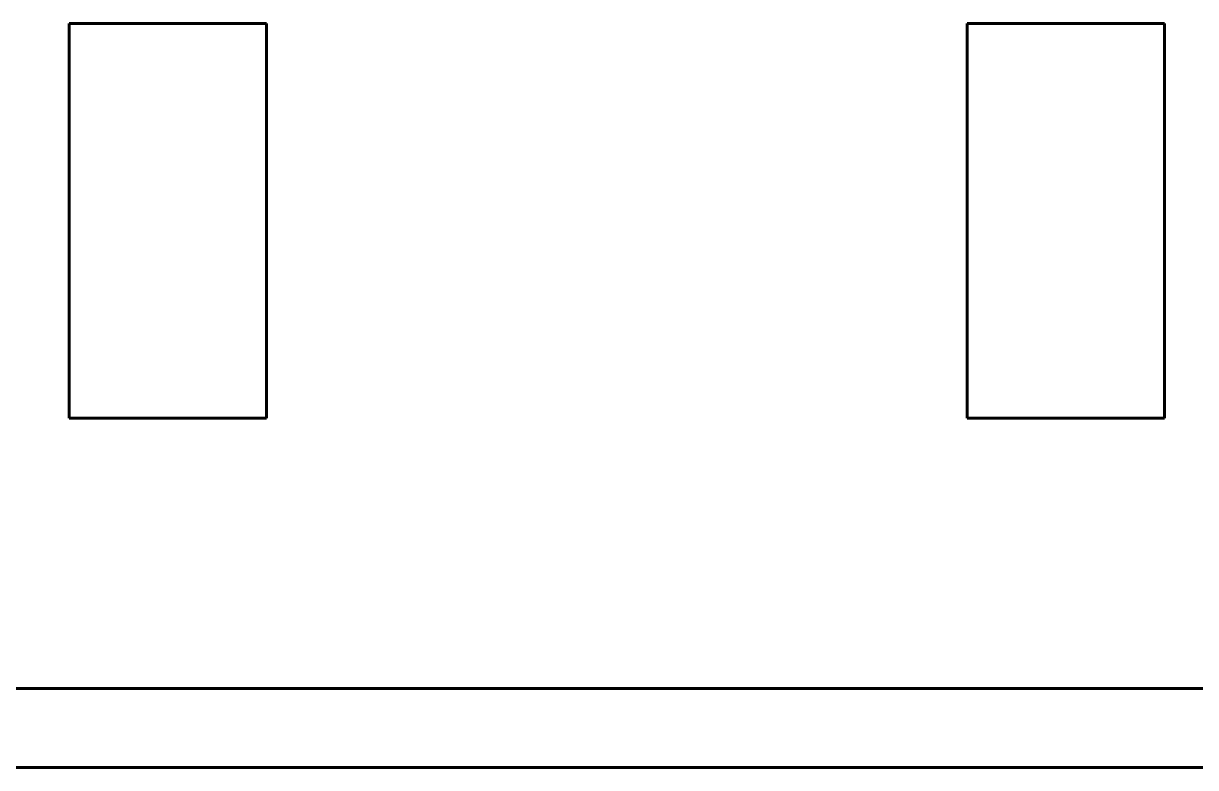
# Model space of a CAD drawing. Extents: x 0 to 297, y 0 to 292.
# Drawn here: x 259.49 to 266.91, y 94.54 to 99.25 of the extents above; entities that cross this region are included whole.
import ezdxf

# ---------------------------------------------------------------- set-up
doc = ezdxf.new("R2010")
doc.units = 0
doc.header["$MEASUREMENT"] = 0
doc.linetypes.add('K5LT_BASIC', pattern=[0])
doc.layers.add('Системный слой', color=7, linetype='Continuous')

# ---------------------------------------------------------------- blocks, each defined once
blk = doc.blocks.new('*U')
at = {"layer": 'Системный слой', "linetype": 'K5LT_BASIC', "lineweight": 60}
for p, q in [((261.0285, 99.2473), (259.7785, 99.2473)), ((259.7785, 99.2473), (259.7785, 96.7473)), ((261.0285, 96.7473), (261.0285, 99.2473)), ((266.7162, 99.2473), (265.4662, 99.2473)), ((265.4662, 99.2473), (265.4662, 96.7473)), ((266.7162, 96.7473), (266.7162, 99.2473)), ((259.7785, 96.7473), (261.0285, 96.7473)), ((265.4662, 96.7473), (266.7162, 96.7473))]:
    blk.add_line(p, q, dxfattribs=at)

msp = doc.modelspace()

# ---------------------------------------------------------------- linework, layer by layer
at = {"layer": 'Системный слой', "linetype": 'K5LT_BASIC', "lineweight": 60}
for p, q in [((251.5885, 95.0354), (272.8381, 95.0354)), ((272.8381, 95.0354), (252.8378, 95.0354)), ((272.8381, 95.0354), (259.8381, 95.0354)), ((272.8378, 94.5354), (252.8378, 94.5354)), ((259.8381, 94.5354), (272.8378, 94.5354))]:
    msp.add_line(p, q, dxfattribs=at)

# ---------------------------------------------------------------- block references
at = {"layer": 'Системный слой'}
msp.add_blockref('*U', (0, 0), dxfattribs=at)
msp.add_blockref('*U', (0, 0), dxfattribs=at)
msp.add_blockref('*U', (0, 0), dxfattribs=at)
msp.add_blockref('*U', (0, 0), dxfattribs=at)
msp.add_blockref('*U', (0, 0), dxfattribs=at)
msp.add_blockref('*U', (0, 0), dxfattribs=at)
msp.add_blockref('*U', (0, 0), dxfattribs=at)
msp.add_blockref('*U', (0, 0), dxfattribs=at)
msp.add_blockref('*U', (0, 0), dxfattribs=at)
msp.add_blockref('*U', (0, 0), dxfattribs=at)
msp.add_blockref('*U', (0, 0), dxfattribs=at)
msp.add_blockref('*U', (0, 0), dxfattribs=at)
msp.add_blockref('*U', (0, 0), dxfattribs=at)
msp.add_blockref('*U', (0, 0), dxfattribs=at)
msp.add_blockref('*U', (0, 0), dxfattribs=at)
msp.add_blockref('*U', (0, 0), dxfattribs=at)
msp.add_blockref('*U', (0, 0), dxfattribs=at)
msp.add_blockref('*U', (0, 0), dxfattribs=at)
msp.add_blockref('*U', (0, 0), dxfattribs=at)
msp.add_blockref('*U', (0, 0), dxfattribs=at)
msp.add_blockref('*U', (0, 0), dxfattribs=at)
msp.add_blockref('*U', (0, 0), dxfattribs=at)
msp.add_blockref('*U', (0, 0), dxfattribs=at)
msp.add_blockref('*U', (0, 0), dxfattribs=at)
msp.add_blockref('*U', (0, 0), dxfattribs=at)
msp.add_blockref('*U', (0, 0), dxfattribs=at)
msp.add_blockref('*U', (0, 0), dxfattribs=at)
msp.add_blockref('*U', (0, 0), dxfattribs=at)
msp.add_blockref('*U', (0, 0), dxfattribs=at)
msp.add_blockref('*U', (0, 0), dxfattribs=at)
msp.add_blockref('*U', (0, 0), dxfattribs=at)
msp.add_blockref('*U', (0, 0), dxfattribs=at)
msp.add_blockref('*U', (0, 0), dxfattribs=at)
msp.add_blockref('*U', (0, 0), dxfattribs=at)
msp.add_blockref('*U', (0, 0), dxfattribs=at)
msp.add_blockref('*U', (0, 0), dxfattribs=at)
msp.add_blockref('*U', (0, 0), dxfattribs=at)
msp.add_blockref('*U', (0, 0), dxfattribs=at)
msp.add_blockref('*U', (0, 0), dxfattribs=at)
msp.add_blockref('*U', (0, 0), dxfattribs=at)
msp.add_blockref('*U', (0, 0), dxfattribs=at)
msp.add_blockref('*U', (0, 0), dxfattribs=at)
msp.add_blockref('*U', (0, 0), dxfattribs=at)
msp.add_blockref('*U', (0, 0), dxfattribs=at)
msp.add_blockref('*U', (0, 0), dxfattribs=at)
msp.add_blockref('*U', (0, 0), dxfattribs=at)
msp.add_blockref('*U', (0, 0), dxfattribs=at)
msp.add_blockref('*U', (0, 0), dxfattribs=at)
msp.add_blockref('*U', (0, 0), dxfattribs=at)
msp.add_blockref('*U', (0, 0), dxfattribs=at)
msp.add_blockref('*U', (0, 0), dxfattribs=at)
msp.add_blockref('*U', (0, 0), dxfattribs=at)
msp.add_blockref('*U', (0, 0), dxfattribs=at)
msp.add_blockref('*U', (0, 0), dxfattribs=at)
msp.add_blockref('*U', (0, 0), dxfattribs=at)
msp.add_blockref('*U', (0, 0), dxfattribs=at)
msp.add_blockref('*U', (0, 0), dxfattribs=at)
msp.add_blockref('*U', (0, 0), dxfattribs=at)
msp.add_blockref('*U', (0, 0), dxfattribs=at)
msp.add_blockref('*U', (0, 0), dxfattribs=at)
msp.add_blockref('*U', (0, 0), dxfattribs=at)
msp.add_blockref('*U', (0, 0), dxfattribs=at)
msp.add_blockref('*U', (0, 0), dxfattribs=at)
msp.add_blockref('*U', (0, 0), dxfattribs=at)
msp.add_blockref('*U', (0, 0), dxfattribs=at)
msp.add_blockref('*U', (0, 0), dxfattribs=at)
msp.add_blockref('*U', (0, 0), dxfattribs=at)
msp.add_blockref('*U', (0, 0), dxfattribs=at)
msp.add_blockref('*U', (0, 0), dxfattribs=at)
msp.add_blockref('*U', (0, 0), dxfattribs=at)
msp.add_blockref('*U', (0, 0), dxfattribs=at)
msp.add_blockref('*U', (0, 0), dxfattribs=at)
msp.add_blockref('*U', (0, 0), dxfattribs=at)
msp.add_blockref('*U', (0, 0), dxfattribs=at)
msp.add_blockref('*U', (0, 0), dxfattribs=at)
msp.add_blockref('*U', (0, 0), dxfattribs=at)
msp.add_blockref('*U', (0, 0), dxfattribs=at)
msp.add_blockref('*U', (0, 0), dxfattribs=at)
msp.add_blockref('*U', (0, 0), dxfattribs=at)
msp.add_blockref('*U', (0, 0), dxfattribs=at)
msp.add_blockref('*U', (0, 0), dxfattribs=at)
msp.add_blockref('*U', (0, 0), dxfattribs=at)
msp.add_blockref('*U', (0, 0), dxfattribs=at)
msp.add_blockref('*U', (0, 0), dxfattribs=at)
msp.add_blockref('*U', (0, 0), dxfattribs=at)
msp.add_blockref('*U', (0, 0), dxfattribs=at)
msp.add_blockref('*U', (0, 0), dxfattribs=at)
msp.add_blockref('*U', (0, 0), dxfattribs=at)
msp.add_blockref('*U', (0, 0), dxfattribs=at)
msp.add_blockref('*U', (0, 0), dxfattribs=at)
msp.add_blockref('*U', (0, 0), dxfattribs=at)
msp.add_blockref('*U', (0, 0), dxfattribs=at)
msp.add_blockref('*U', (0, 0), dxfattribs=at)
msp.add_blockref('*U', (0, 0), dxfattribs=at)
msp.add_blockref('*U', (0, 0), dxfattribs=at)
msp.add_blockref('*U', (0, 0), dxfattribs=at)
msp.add_blockref('*U', (0, 0), dxfattribs=at)
msp.add_blockref('*U', (0, 0), dxfattribs=at)
msp.add_blockref('*U', (0, 0), dxfattribs=at)
msp.add_blockref('*U', (0, 0), dxfattribs=at)
msp.add_blockref('*U', (0, 0), dxfattribs=at)
msp.add_blockref('*U', (0, 0), dxfattribs=at)
msp.add_blockref('*U', (0, 0), dxfattribs=at)
msp.add_blockref('*U', (0, 0), dxfattribs=at)
msp.add_blockref('*U', (0, 0), dxfattribs=at)
msp.add_blockref('*U', (0, 0), dxfattribs=at)
msp.add_blockref('*U', (0, 0), dxfattribs=at)
msp.add_blockref('*U', (0, 0), dxfattribs=at)
msp.add_blockref('*U', (0, 0), dxfattribs=at)
msp.add_blockref('*U', (0, 0), dxfattribs=at)
msp.add_blockref('*U', (0, 0), dxfattribs=at)
msp.add_blockref('*U', (0, 0), dxfattribs=at)
msp.add_blockref('*U', (0, 0), dxfattribs=at)
msp.add_blockref('*U', (0, 0), dxfattribs=at)
msp.add_blockref('*U', (0, 0), dxfattribs=at)
msp.add_blockref('*U', (0, 0), dxfattribs=at)
msp.add_blockref('*U', (0, 0), dxfattribs=at)
msp.add_blockref('*U', (0, 0), dxfattribs=at)
msp.add_blockref('*U', (0, 0), dxfattribs=at)
msp.add_blockref('*U', (0, 0), dxfattribs=at)
msp.add_blockref('*U', (0, 0), dxfattribs=at)
msp.add_blockref('*U', (0, 0), dxfattribs=at)
msp.add_blockref('*U', (0, 0), dxfattribs=at)
msp.add_blockref('*U', (0, 0), dxfattribs=at)
msp.add_blockref('*U', (0, 0), dxfattribs=at)
msp.add_blockref('*U', (0, 0), dxfattribs=at)
msp.add_blockref('*U', (0, 0), dxfattribs=at)
msp.add_blockref('*U', (0, 0), dxfattribs=at)
msp.add_blockref('*U', (0, 0), dxfattribs=at)
msp.add_blockref('*U', (0, 0), dxfattribs=at)
msp.add_blockref('*U', (0, 0), dxfattribs=at)
msp.add_blockref('*U', (0, 0), dxfattribs=at)
msp.add_blockref('*U', (0, 0), dxfattribs=at)
msp.add_blockref('*U', (0, 0), dxfattribs=at)
msp.add_blockref('*U', (0, 0), dxfattribs=at)
msp.add_blockref('*U', (0, 0), dxfattribs=at)
msp.add_blockref('*U', (0, 0), dxfattribs=at)
msp.add_blockref('*U', (0, 0), dxfattribs=at)
msp.add_blockref('*U', (0, 0), dxfattribs=at)
msp.add_blockref('*U', (0, 0), dxfattribs=at)
msp.add_blockref('*U', (0, 0), dxfattribs=at)
msp.add_blockref('*U', (0, 0), dxfattribs=at)
msp.add_blockref('*U', (0, 0), dxfattribs=at)
msp.add_blockref('*U', (0, 0), dxfattribs=at)
msp.add_blockref('*U', (0, 0), dxfattribs=at)
msp.add_blockref('*U', (0, 0), dxfattribs=at)
msp.add_blockref('*U', (0, 0), dxfattribs=at)
msp.add_blockref('*U', (0, 0), dxfattribs=at)
msp.add_blockref('*U', (0, 0), dxfattribs=at)
msp.add_blockref('*U', (0, 0), dxfattribs=at)
msp.add_blockref('*U', (0, 0), dxfattribs=at)
msp.add_blockref('*U', (0, 0), dxfattribs=at)
msp.add_blockref('*U', (0, 0), dxfattribs=at)
msp.add_blockref('*U', (0, 0), dxfattribs=at)
msp.add_blockref('*U', (0, 0), dxfattribs=at)
msp.add_blockref('*U', (0, 0), dxfattribs=at)
msp.add_blockref('*U', (0, 0), dxfattribs=at)
msp.add_blockref('*U', (0, 0), dxfattribs=at)
msp.add_blockref('*U', (0, 0), dxfattribs=at)
msp.add_blockref('*U', (0, 0), dxfattribs=at)
msp.add_blockref('*U', (0, 0), dxfattribs=at)
msp.add_blockref('*U', (0, 0), dxfattribs=at)
msp.add_blockref('*U', (0, 0), dxfattribs=at)
msp.add_blockref('*U', (0, 0), dxfattribs=at)
msp.add_blockref('*U', (0, 0), dxfattribs=at)
msp.add_blockref('*U', (0, 0), dxfattribs=at)
msp.add_blockref('*U', (0, 0), dxfattribs=at)
msp.add_blockref('*U', (0, 0), dxfattribs=at)
msp.add_blockref('*U', (0, 0), dxfattribs=at)
msp.add_blockref('*U', (0, 0), dxfattribs=at)
msp.add_blockref('*U', (0, 0), dxfattribs=at)
msp.add_blockref('*U', (0, 0), dxfattribs=at)
msp.add_blockref('*U', (0, 0), dxfattribs=at)
msp.add_blockref('*U', (0, 0), dxfattribs=at)
msp.add_blockref('*U', (0, 0), dxfattribs=at)
msp.add_blockref('*U', (0, 0), dxfattribs=at)
msp.add_blockref('*U', (0, 0), dxfattribs=at)
msp.add_blockref('*U', (0, 0), dxfattribs=at)
msp.add_blockref('*U', (0, 0), dxfattribs=at)
msp.add_blockref('*U', (0, 0), dxfattribs=at)
msp.add_blockref('*U', (0, 0), dxfattribs=at)
msp.add_blockref('*U', (0, 0), dxfattribs=at)
msp.add_blockref('*U', (0, 0), dxfattribs=at)
msp.add_blockref('*U', (0, 0), dxfattribs=at)
msp.add_blockref('*U', (0, 0), dxfattribs=at)
msp.add_blockref('*U', (0, 0), dxfattribs=at)
msp.add_blockref('*U', (0, 0), dxfattribs=at)
msp.add_blockref('*U', (0, 0), dxfattribs=at)
msp.add_blockref('*U', (0, 0), dxfattribs=at)
msp.add_blockref('*U', (0, 0), dxfattribs=at)
msp.add_blockref('*U', (0, 0), dxfattribs=at)
msp.add_blockref('*U', (0, 0), dxfattribs=at)
msp.add_blockref('*U', (0, 0), dxfattribs=at)
msp.add_blockref('*U', (0, 0), dxfattribs=at)
msp.add_blockref('*U', (0, 0), dxfattribs=at)
msp.add_blockref('*U', (0, 0), dxfattribs=at)
msp.add_blockref('*U', (0, 0), dxfattribs=at)
msp.add_blockref('*U', (0, 0), dxfattribs=at)
msp.add_blockref('*U', (0, 0), dxfattribs=at)
msp.add_blockref('*U', (0, 0), dxfattribs=at)
msp.add_blockref('*U', (0, 0), dxfattribs=at)
msp.add_blockref('*U', (0, 0), dxfattribs=at)
msp.add_blockref('*U', (0, 0), dxfattribs=at)
msp.add_blockref('*U', (0, 0), dxfattribs=at)
msp.add_blockref('*U', (0, 0), dxfattribs=at)
msp.add_blockref('*U', (0, 0), dxfattribs=at)
msp.add_blockref('*U', (0, 0), dxfattribs=at)
msp.add_blockref('*U', (0, 0), dxfattribs=at)
msp.add_blockref('*U', (0, 0), dxfattribs=at)
msp.add_blockref('*U', (0, 0), dxfattribs=at)
msp.add_blockref('*U', (0, 0), dxfattribs=at)
msp.add_blockref('*U', (0, 0), dxfattribs=at)
msp.add_blockref('*U', (0, 0), dxfattribs=at)
msp.add_blockref('*U', (0, 0), dxfattribs=at)
msp.add_blockref('*U', (0, 0), dxfattribs=at)
msp.add_blockref('*U', (0, 0), dxfattribs=at)
msp.add_blockref('*U', (0, 0), dxfattribs=at)
msp.add_blockref('*U', (0, 0), dxfattribs=at)
msp.add_blockref('*U', (0, 0), dxfattribs=at)
msp.add_blockref('*U', (0, 0), dxfattribs=at)
msp.add_blockref('*U', (0, 0), dxfattribs=at)
msp.add_blockref('*U', (0, 0), dxfattribs=at)
msp.add_blockref('*U', (0, 0), dxfattribs=at)
msp.add_blockref('*U', (0, 0), dxfattribs=at)
msp.add_blockref('*U', (0, 0), dxfattribs=at)
msp.add_blockref('*U', (0, 0), dxfattribs=at)
msp.add_blockref('*U', (0, 0), dxfattribs=at)
msp.add_blockref('*U', (0, 0), dxfattribs=at)
msp.add_blockref('*U', (0, 0), dxfattribs=at)
msp.add_blockref('*U', (0, 0), dxfattribs=at)
msp.add_blockref('*U', (0, 0), dxfattribs=at)
msp.add_blockref('*U', (0, 0), dxfattribs=at)
msp.add_blockref('*U', (0, 0), dxfattribs=at)
msp.add_blockref('*U', (0, 0), dxfattribs=at)
msp.add_blockref('*U', (0, 0), dxfattribs=at)
msp.add_blockref('*U', (0, 0), dxfattribs=at)
msp.add_blockref('*U', (0, 0), dxfattribs=at)
msp.add_blockref('*U', (0, 0), dxfattribs=at)
msp.add_blockref('*U', (0, 0), dxfattribs=at)
msp.add_blockref('*U', (0, 0), dxfattribs=at)
msp.add_blockref('*U', (0, 0), dxfattribs=at)
msp.add_blockref('*U', (0, 0), dxfattribs=at)
msp.add_blockref('*U', (0, 0), dxfattribs=at)
msp.add_blockref('*U', (0, 0), dxfattribs=at)
msp.add_blockref('*U', (0, 0), dxfattribs=at)
msp.add_blockref('*U', (0, 0), dxfattribs=at)
msp.add_blockref('*U', (0, 0), dxfattribs=at)
msp.add_blockref('*U', (0, 0), dxfattribs=at)
msp.add_blockref('*U', (0, 0), dxfattribs=at)
msp.add_blockref('*U', (0, 0), dxfattribs=at)
msp.add_blockref('*U', (0, 0), dxfattribs=at)
msp.add_blockref('*U', (0, 0), dxfattribs=at)
msp.add_blockref('*U', (0, 0), dxfattribs=at)
msp.add_blockref('*U', (0, 0), dxfattribs=at)
msp.add_blockref('*U', (0, 0), dxfattribs=at)
msp.add_blockref('*U', (0, 0), dxfattribs=at)
msp.add_blockref('*U', (0, 0), dxfattribs=at)
msp.add_blockref('*U', (0, 0), dxfattribs=at)
msp.add_blockref('*U', (0, 0), dxfattribs=at)
msp.add_blockref('*U', (0, 0), dxfattribs=at)
msp.add_blockref('*U', (0, 0), dxfattribs=at)
msp.add_blockref('*U', (0, 0), dxfattribs=at)
msp.add_blockref('*U', (0, 0), dxfattribs=at)
msp.add_blockref('*U', (0, 0), dxfattribs=at)
msp.add_blockref('*U', (0, 0), dxfattribs=at)
msp.add_blockref('*U', (0, 0), dxfattribs=at)
msp.add_blockref('*U', (0, 0), dxfattribs=at)
msp.add_blockref('*U', (0, 0), dxfattribs=at)
msp.add_blockref('*U', (0, 0), dxfattribs=at)
msp.add_blockref('*U', (0, 0), dxfattribs=at)
msp.add_blockref('*U', (0, 0), dxfattribs=at)
msp.add_blockref('*U', (0, 0), dxfattribs=at)
msp.add_blockref('*U', (0, 0), dxfattribs=at)
msp.add_blockref('*U', (0, 0), dxfattribs=at)
msp.add_blockref('*U', (0, 0), dxfattribs=at)
msp.add_blockref('*U', (0, 0), dxfattribs=at)
msp.add_blockref('*U', (0, 0), dxfattribs=at)
msp.add_blockref('*U', (0, 0), dxfattribs=at)
msp.add_blockref('*U', (0, 0), dxfattribs=at)
msp.add_blockref('*U', (0, 0), dxfattribs=at)
msp.add_blockref('*U', (0, 0), dxfattribs=at)
msp.add_blockref('*U', (0, 0), dxfattribs=at)
msp.add_blockref('*U', (0, 0), dxfattribs=at)
msp.add_blockref('*U', (0, 0), dxfattribs=at)
msp.add_blockref('*U', (0, 0), dxfattribs=at)
msp.add_blockref('*U', (0, 0), dxfattribs=at)
msp.add_blockref('*U', (0, 0), dxfattribs=at)
msp.add_blockref('*U', (0, 0), dxfattribs=at)
msp.add_blockref('*U', (0, 0), dxfattribs=at)
msp.add_blockref('*U', (0, 0), dxfattribs=at)
msp.add_blockref('*U', (0, 0), dxfattribs=at)
msp.add_blockref('*U', (0, 0), dxfattribs=at)
msp.add_blockref('*U', (0, 0), dxfattribs=at)
msp.add_blockref('*U', (0, 0), dxfattribs=at)
msp.add_blockref('*U', (0, 0), dxfattribs=at)
msp.add_blockref('*U', (0, 0), dxfattribs=at)
msp.add_blockref('*U', (0, 0), dxfattribs=at)
msp.add_blockref('*U', (0, 0), dxfattribs=at)
msp.add_blockref('*U', (0, 0), dxfattribs=at)
msp.add_blockref('*U', (0, 0), dxfattribs=at)
msp.add_blockref('*U', (0, 0), dxfattribs=at)
msp.add_blockref('*U', (0, 0), dxfattribs=at)
msp.add_blockref('*U', (0, 0), dxfattribs=at)
msp.add_blockref('*U', (0, 0), dxfattribs=at)
msp.add_blockref('*U', (0, 0), dxfattribs=at)
msp.add_blockref('*U', (0, 0), dxfattribs=at)
msp.add_blockref('*U', (0, 0), dxfattribs=at)
msp.add_blockref('*U', (0, 0), dxfattribs=at)
msp.add_blockref('*U', (0, 0), dxfattribs=at)
msp.add_blockref('*U', (0, 0), dxfattribs=at)
msp.add_blockref('*U', (0, 0), dxfattribs=at)
msp.add_blockref('*U', (0, 0), dxfattribs=at)
msp.add_blockref('*U', (0, 0), dxfattribs=at)
msp.add_blockref('*U', (0, 0), dxfattribs=at)
msp.add_blockref('*U', (0, 0), dxfattribs=at)
msp.add_blockref('*U', (0, 0), dxfattribs=at)
msp.add_blockref('*U', (0, 0), dxfattribs=at)
msp.add_blockref('*U', (0, 0), dxfattribs=at)
msp.add_blockref('*U', (0, 0), dxfattribs=at)
msp.add_blockref('*U', (0, 0), dxfattribs=at)
msp.add_blockref('*U', (0, 0), dxfattribs=at)
msp.add_blockref('*U', (0, 0), dxfattribs=at)
msp.add_blockref('*U', (0, 0), dxfattribs=at)
msp.add_blockref('*U', (0, 0), dxfattribs=at)
msp.add_blockref('*U', (0, 0), dxfattribs=at)
msp.add_blockref('*U', (0, 0), dxfattribs=at)
msp.add_blockref('*U', (0, 0), dxfattribs=at)
msp.add_blockref('*U', (0, 0), dxfattribs=at)
msp.add_blockref('*U', (0, 0), dxfattribs=at)
msp.add_blockref('*U', (0, 0), dxfattribs=at)
msp.add_blockref('*U', (0, 0), dxfattribs=at)
msp.add_blockref('*U', (0, 0), dxfattribs=at)
msp.add_blockref('*U', (0, 0), dxfattribs=at)
msp.add_blockref('*U', (0, 0), dxfattribs=at)
msp.add_blockref('*U', (0, 0), dxfattribs=at)
msp.add_blockref('*U', (0, 0), dxfattribs=at)
msp.add_blockref('*U', (0, 0), dxfattribs=at)
msp.add_blockref('*U', (0, 0), dxfattribs=at)
msp.add_blockref('*U', (0, 0), dxfattribs=at)
msp.add_blockref('*U', (0, 0), dxfattribs=at)
msp.add_blockref('*U', (0, 0), dxfattribs=at)
msp.add_blockref('*U', (0, 0), dxfattribs=at)
msp.add_blockref('*U', (0, 0), dxfattribs=at)
msp.add_blockref('*U', (0, 0), dxfattribs=at)
msp.add_blockref('*U', (0, 0), dxfattribs=at)
msp.add_blockref('*U', (0, 0), dxfattribs=at)
msp.add_blockref('*U', (0, 0), dxfattribs=at)
msp.add_blockref('*U', (0, 0), dxfattribs=at)
msp.add_blockref('*U', (0, 0), dxfattribs=at)
msp.add_blockref('*U', (0, 0), dxfattribs=at)
msp.add_blockref('*U', (0, 0), dxfattribs=at)
msp.add_blockref('*U', (0, 0), dxfattribs=at)
msp.add_blockref('*U', (0, 0), dxfattribs=at)
msp.add_blockref('*U', (0, 0), dxfattribs=at)
msp.add_blockref('*U', (0, 0), dxfattribs=at)
msp.add_blockref('*U', (0, 0), dxfattribs=at)
msp.add_blockref('*U', (0, 0), dxfattribs=at)
msp.add_blockref('*U', (0, 0), dxfattribs=at)
msp.add_blockref('*U', (0, 0), dxfattribs=at)
msp.add_blockref('*U', (0, 0), dxfattribs=at)
msp.add_blockref('*U', (0, 0), dxfattribs=at)
msp.add_blockref('*U', (0, 0), dxfattribs=at)
msp.add_blockref('*U', (0, 0), dxfattribs=at)
msp.add_blockref('*U', (0, 0), dxfattribs=at)
msp.add_blockref('*U', (0, 0), dxfattribs=at)
msp.add_blockref('*U', (0, 0), dxfattribs=at)
msp.add_blockref('*U', (0, 0), dxfattribs=at)
msp.add_blockref('*U', (0, 0), dxfattribs=at)
msp.add_blockref('*U', (0, 0), dxfattribs=at)
msp.add_blockref('*U', (0, 0), dxfattribs=at)
msp.add_blockref('*U', (0, 0), dxfattribs=at)
msp.add_blockref('*U', (0, 0), dxfattribs=at)
msp.add_blockref('*U', (0, 0), dxfattribs=at)
msp.add_blockref('*U', (0, 0), dxfattribs=at)
msp.add_blockref('*U', (0, 0), dxfattribs=at)
msp.add_blockref('*U', (0, 0), dxfattribs=at)
msp.add_blockref('*U', (0, 0), dxfattribs=at)
msp.add_blockref('*U', (0, 0), dxfattribs=at)
msp.add_blockref('*U', (0, 0), dxfattribs=at)
msp.add_blockref('*U', (0, 0), dxfattribs=at)
msp.add_blockref('*U', (0, 0), dxfattribs=at)
msp.add_blockref('*U', (0, 0), dxfattribs=at)
msp.add_blockref('*U', (0, 0), dxfattribs=at)
msp.add_blockref('*U', (0, 0), dxfattribs=at)
msp.add_blockref('*U', (0, 0), dxfattribs=at)
msp.add_blockref('*U', (0, 0), dxfattribs=at)
msp.add_blockref('*U', (0, 0), dxfattribs=at)
msp.add_blockref('*U', (0, 0), dxfattribs=at)
msp.add_blockref('*U', (0, 0), dxfattribs=at)
msp.add_blockref('*U', (0, 0), dxfattribs=at)
msp.add_blockref('*U', (0, 0), dxfattribs=at)
msp.add_blockref('*U', (0, 0), dxfattribs=at)
msp.add_blockref('*U', (0, 0), dxfattribs=at)
msp.add_blockref('*U', (0, 0), dxfattribs=at)
msp.add_blockref('*U', (0, 0), dxfattribs=at)
msp.add_blockref('*U', (0, 0), dxfattribs=at)
msp.add_blockref('*U', (0, 0), dxfattribs=at)
msp.add_blockref('*U', (0, 0), dxfattribs=at)
msp.add_blockref('*U', (0, 0), dxfattribs=at)
msp.add_blockref('*U', (0, 0), dxfattribs=at)
msp.add_blockref('*U', (0, 0), dxfattribs=at)
msp.add_blockref('*U', (0, 0), dxfattribs=at)
msp.add_blockref('*U', (0, 0), dxfattribs=at)
msp.add_blockref('*U', (0, 0), dxfattribs=at)
msp.add_blockref('*U', (0, 0), dxfattribs=at)
msp.add_blockref('*U', (0, 0), dxfattribs=at)
msp.add_blockref('*U', (0, 0), dxfattribs=at)
msp.add_blockref('*U', (0, 0), dxfattribs=at)
msp.add_blockref('*U', (0, 0), dxfattribs=at)
msp.add_blockref('*U', (0, 0), dxfattribs=at)
msp.add_blockref('*U', (0, 0), dxfattribs=at)
msp.add_blockref('*U', (0, 0), dxfattribs=at)
msp.add_blockref('*U', (0, 0), dxfattribs=at)
msp.add_blockref('*U', (0, 0), dxfattribs=at)
msp.add_blockref('*U', (0, 0), dxfattribs=at)
msp.add_blockref('*U', (0, 0), dxfattribs=at)
msp.add_blockref('*U', (0, 0), dxfattribs=at)
msp.add_blockref('*U', (0, 0), dxfattribs=at)
msp.add_blockref('*U', (0, 0), dxfattribs=at)
msp.add_blockref('*U', (0, 0), dxfattribs=at)
msp.add_blockref('*U', (0, 0), dxfattribs=at)

doc.saveas('drawing.dxf')
